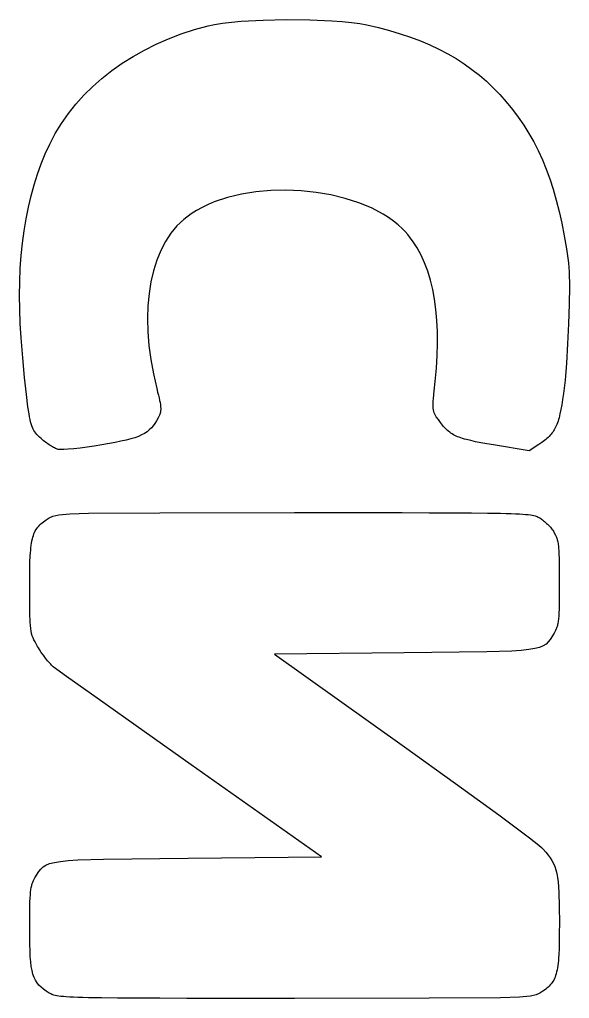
# Model space of a CAD drawing. Extents: x 70.3 to 133.4, y -81.7 to -32.
# Drawn here: x 123.834 to 124.551, y -60.635 to -59.356 of the extents above; entities that cross this region are included whole.
import ezdxf

# ---------------------------------------------------------------- set-up
doc = ezdxf.new("R2010")
doc.units = 0
doc.layers.add('BLACK', color=7, linetype='CONTINUOUS')

msp = doc.modelspace()

# ---------------------------------------------------------------- linework, layer by layer
at = {"layer": 'BLACK', "linetype": 'CONTINUOUS'}
for p, q in [((124.110033, -59.35947), (124.122892, -59.35832)), ((124.122892, -59.35832), (124.15126, -59.356719)), ((124.15126, -59.356719), (124.181645, -59.356057)), ((124.181645, -59.356057), (124.212225, -59.356347)), ((124.212225, -59.356347), (124.241178, -59.357599)), ((124.241178, -59.357599), (124.254475, -59.35859)), ((124.044629, -59.374836), (124.061803, -59.369206)), ((124.061803, -59.369206), (124.079494, -59.3643)), ((124.079494, -59.3643), (124.088106, -59.362461)), ((124.088106, -59.362461), (124.098362, -59.360851)), ((124.098362, -59.360851), (124.110033, -59.35947)), ((124.254475, -59.35859), (124.266682, -59.359825)), ((124.266682, -59.359825), (124.27757, -59.361307)), ((124.27757, -59.361307), (124.286913, -59.363036)), ((124.286913, -59.363036), (124.301958, -59.366542)), ((124.301958, -59.366542), (124.316439, -59.370377)), ((124.316439, -59.370377), (124.330372, -59.374549)), ((124.011933, -59.388185), (124.027997, -59.381169)), ((124.027997, -59.381169), (124.044629, -59.374836)), ((124.330372, -59.374549), (124.343772, -59.379067)), ((124.343772, -59.379067), (124.356656, -59.38394)), ((124.356656, -59.38394), (124.369037, -59.389175)), ((123.981614, -59.404192), (123.996464, -59.395866)), ((123.996464, -59.395866), (124.011933, -59.388185)), ((124.369037, -59.389175), (124.380933, -59.394782)), ((124.380933, -59.394782), (124.392357, -59.400769)), ((123.967411, -59.413145), (123.981614, -59.404192)), ((124.392357, -59.400769), (124.403326, -59.407144)), ((124.403326, -59.407144), (124.413855, -59.413916)), ((123.953879, -59.422704), (123.967411, -59.413145)), ((124.413855, -59.413916), (124.42396, -59.421094)), ((124.42396, -59.421094), (124.433656, -59.428685)), ((123.928934, -59.443564), (123.941045, -59.43285)), ((123.941045, -59.43285), (123.953879, -59.422704)), ((124.433656, -59.428685), (124.442958, -59.4367)), ((123.917572, -59.454827), (123.928934, -59.443564)), ((124.442958, -59.4367), (124.451882, -59.445145)), ((124.451882, -59.445145), (124.460443, -59.45403)), ((123.906986, -59.466619), (123.917572, -59.454827)), ((124.460443, -59.45403), (124.468658, -59.463363)), ((123.897201, -59.478921), (123.906986, -59.466619)), ((124.468658, -59.463363), (124.476842, -59.473458)), ((124.476842, -59.473458), (124.484515, -59.483708)), ((123.888242, -59.491714), (123.897201, -59.478921)), ((124.484515, -59.483708), (124.491698, -59.494166)), ((123.880136, -59.504978), (123.888242, -59.491714)), ((124.491698, -59.494166), (124.498412, -59.504888)), ((123.872909, -59.518694), (123.880136, -59.504978)), ((124.498412, -59.504888), (124.504679, -59.515928)), ((123.8671, -59.531331), (123.872909, -59.518694)), ((124.504679, -59.515928), (124.510519, -59.527342)), ((123.861752, -59.54441), (123.8671, -59.531331)), ((124.510519, -59.527342), (124.515954, -59.539183)), ((123.856867, -59.557929), (123.861752, -59.54441)), ((124.515954, -59.539183), (124.521004, -59.551507)), ((123.852443, -59.571883), (123.856867, -59.557929)), ((124.521004, -59.551507), (124.525692, -59.564368)), ((123.848482, -59.58627), (123.852443, -59.571883)), ((124.525692, -59.564368), (124.530037, -59.577822)), ((123.844985, -59.601085), (123.848482, -59.58627)), ((124.122999, -59.584438), (124.104826, -59.588789)), ((124.141941, -59.581396), (124.122999, -59.584438)), ((124.161416, -59.579647), (124.141941, -59.581396)), ((124.181187, -59.579174), (124.161416, -59.579647)), ((124.201017, -59.579961), (124.181187, -59.579174)), ((124.220671, -59.581989), (124.201017, -59.579961)), ((124.239911, -59.585244), (124.220671, -59.581989)), ((124.258502, -59.589707), (124.239911, -59.585244)), ((124.530037, -59.577822), (124.534062, -59.591922)), ((123.841951, -59.616327), (123.844985, -59.601085)), ((124.071734, -59.60149), (124.064311, -59.60551)), ((124.079526, -59.59781), (124.071734, -59.60149)), ((124.087659, -59.594468), (124.079526, -59.59781)), ((124.104826, -59.588789), (124.087659, -59.594468)), ((124.276206, -59.595362), (124.258502, -59.589707)), ((124.292787, -59.602192), (124.276206, -59.595362)), ((124.534062, -59.591922), (124.537788, -59.606724)), ((124.057287, -59.609872), (124.047688, -59.617167)), ((124.064311, -59.60551), (124.057287, -59.609872)), ((124.308009, -59.61018), (124.292787, -59.602192)), ((124.315036, -59.614602), (124.308009, -59.61018)), ((124.537788, -59.606724), (124.541235, -59.622282)), ((123.839382, -59.63199), (123.841951, -59.616327)), ((124.038941, -59.625676), (124.031057, -59.635338)), ((124.047688, -59.617167), (124.038941, -59.625676)), ((124.321635, -59.619309), (124.315036, -59.614602)), ((124.327775, -59.624296), (124.321635, -59.619309)), ((124.333428, -59.629562), (124.327775, -59.624296)), ((124.541235, -59.622282), (124.544425, -59.638651)), ((123.837277, -59.648072), (123.839382, -59.63199)), ((124.031057, -59.635338), (124.024049, -59.646093)), ((124.336933, -59.633228), (124.333428, -59.629562)), ((124.3403, -59.637069), (124.336933, -59.633228)), ((124.343529, -59.641084), (124.3403, -59.637069)), ((124.544425, -59.638651), (124.54738, -59.655887)), ((123.835637, -59.664569), (123.837277, -59.648072)), ((124.024049, -59.646093), (124.017929, -59.65788)), ((124.346619, -59.645274), (124.343529, -59.641084)), ((124.352383, -59.654169), (124.346619, -59.645274)), ((123.834464, -59.681478), (123.835637, -59.664569)), ((124.017929, -59.65788), (124.012707, -59.67064)), ((124.357591, -59.663746), (124.352383, -59.654169)), ((124.362241, -59.673997), (124.357591, -59.663746)), ((124.54738, -59.655887), (124.550119, -59.674043)), ((124.012707, -59.67064), (124.008397, -59.684311)), ((124.366332, -59.684913), (124.362241, -59.673997)), ((124.550119, -59.674043), (124.550984, -59.686314)), ((123.833756, -59.698796), (123.834464, -59.681478)), ((124.008397, -59.684311), (124.005009, -59.698833)), ((124.369861, -59.696487), (124.366332, -59.684913)), ((124.550984, -59.686314), (124.551221, -59.704904)), ((123.833516, -59.716519), (123.833756, -59.698796)), ((124.005009, -59.698833), (124.002556, -59.714146)), ((124.372827, -59.70871), (124.369861, -59.696487)), ((123.833742, -59.734644), (123.833516, -59.716519)), ((124.002556, -59.714146), (124.00105, -59.73019)), ((124.375228, -59.721574), (124.372827, -59.70871)), ((124.551221, -59.704904), (124.550904, -59.727951)), ((124.377062, -59.735072), (124.375228, -59.721574)), ((124.550904, -59.727951), (124.550104, -59.753593)), ((123.834437, -59.753167), (123.833742, -59.734644)), ((124.00105, -59.73019), (124.000501, -59.746904)), ((124.378327, -59.749194), (124.377062, -59.735072)), ((123.8356, -59.772085), (123.834437, -59.753167)), ((124.000501, -59.746904), (124.000923, -59.764227)), ((124.379023, -59.763932), (124.378327, -59.749194)), ((124.550104, -59.753593), (124.548893, -59.779969)), ((124.000923, -59.764227), (124.002327, -59.7821)), ((124.379146, -59.779279), (124.379023, -59.763932)), ((123.837672, -59.797991), (123.8356, -59.772085)), ((124.378696, -59.795227), (124.379146, -59.779279)), ((124.548893, -59.779969), (124.547343, -59.805214)), ((124.002327, -59.7821), (124.004725, -59.800461)), ((123.840034, -59.823652), (123.837672, -59.797991)), ((124.004725, -59.800461), (124.008128, -59.819252)), ((124.377671, -59.811766), (124.378696, -59.795227)), ((124.547343, -59.805214), (124.545527, -59.827468)), ((124.376068, -59.828889), (124.377671, -59.811766)), ((123.842395, -59.846103), (123.840034, -59.823652)), ((124.008128, -59.819252), (124.012549, -59.83841)), ((124.374728, -59.841446), (124.376068, -59.828889)), ((124.545527, -59.827468), (124.543515, -59.844867)), ((124.012549, -59.83841), (124.013685, -59.842898)), ((124.013685, -59.842898), (124.014676, -59.84692)), ((124.373825, -59.85108), (124.374728, -59.841446)), ((123.844465, -59.862383), (123.842395, -59.846103)), ((124.014676, -59.84692), (124.015524, -59.850516)), ((124.015524, -59.850516), (124.016231, -59.853724)), ((124.016231, -59.853724), (124.016799, -59.856585)), ((124.016799, -59.856585), (124.01723, -59.859139)), ((124.373406, -59.858353), (124.373552, -59.854976)), ((124.373552, -59.854976), (124.373825, -59.85108)), ((124.542353, -59.852618), (124.541219, -59.859599)), ((124.543515, -59.844867), (124.542353, -59.852618)), ((123.845887, -59.871471), (123.844465, -59.862383)), ((124.017239, -59.869459), (124.017049, -59.870223)), ((124.01723, -59.859139), (124.017526, -59.861424)), ((124.017398, -59.868682), (124.017239, -59.869459)), ((124.017526, -59.867887), (124.017398, -59.868682)), ((124.017526, -59.861424), (124.017623, -59.862479)), ((124.017623, -59.867071), (124.017526, -59.867887)), ((124.017623, -59.862479), (124.017688, -59.863482)), ((124.017688, -59.866227), (124.017623, -59.867071)), ((124.017688, -59.863482), (124.017721, -59.864437)), ((124.01772, -59.865351), (124.017688, -59.866227)), ((124.017721, -59.864437), (124.01772, -59.865351)), ((124.373391, -59.861279), (124.373406, -59.858353)), ((124.373515, -59.863825), (124.373391, -59.861279)), ((124.373783, -59.866061), (124.373515, -59.863825)), ((124.3742, -59.868059), (124.373783, -59.866061)), ((124.374772, -59.869886), (124.3742, -59.868059)), ((124.375505, -59.871615), (124.374772, -59.869886)), ((124.540082, -59.865871), (124.538911, -59.871499)), ((124.541219, -59.859599), (124.540082, -59.865871)), ((123.846555, -59.875305), (123.845887, -59.871471)), ((123.84722, -59.878725), (123.846555, -59.875305)), ((123.8479, -59.881775), (123.84722, -59.878725)), ((123.848614, -59.884501), (123.8479, -59.881775)), ((124.01236, -59.880303), (124.010222, -59.88377)), ((124.014437, -59.87649), (124.01236, -59.880303)), ((124.015268, -59.874829), (124.014437, -59.87649)), ((124.015981, -59.873257), (124.015268, -59.874829)), ((124.016576, -59.871735), (124.015981, -59.873257)), ((124.016827, -59.870981), (124.016576, -59.871735)), ((124.017049, -59.870223), (124.016827, -59.870981)), ((124.376405, -59.873315), (124.375505, -59.871615)), ((124.377477, -59.875056), (124.376405, -59.873315)), ((124.380162, -59.878942), (124.377477, -59.875056)), ((124.382924, -59.882727), (124.380162, -59.878942)), ((124.385584, -59.886129), (124.382924, -59.882727)), ((124.536349, -59.881066), (124.535641, -59.883152)), ((124.537027, -59.878866), (124.536349, -59.881066)), ((124.537677, -59.876543), (124.537027, -59.878866)), ((124.538304, -59.87409), (124.537677, -59.876543)), ((124.538911, -59.871499), (124.538304, -59.87409)), ((123.849381, -59.886947), (123.848614, -59.884501)), ((123.850219, -59.889157), (123.849381, -59.886947)), ((123.851146, -59.891177), (123.850219, -59.889157)), ((123.852182, -59.893051), (123.851146, -59.891177)), ((123.853345, -59.894823), (123.852182, -59.893051)), ((123.854653, -59.896538), (123.853345, -59.894823)), ((123.99988, -59.894752), (123.996552, -59.896917)), ((124.002851, -59.892383), (123.99988, -59.894752)), ((124.005526, -59.889782), (124.002851, -59.892383)), ((124.007964, -59.886921), (124.005526, -59.889782)), ((124.010222, -59.88377), (124.007964, -59.886921)), ((124.386898, -59.887696), (124.385584, -59.886129)), ((124.388214, -59.889181), (124.386898, -59.887696)), ((124.38954, -59.890586), (124.388214, -59.889181)), ((124.390885, -59.891916), (124.38954, -59.890586)), ((124.392259, -59.893175), (124.390885, -59.891916)), ((124.39367, -59.894368), (124.392259, -59.893175)), ((124.395128, -59.895497), (124.39367, -59.894368)), ((124.396641, -59.896568), (124.395128, -59.895497)), ((124.5295, -59.895193), (124.528408, -59.896641)), ((124.53053, -59.893693), (124.5295, -59.895193)), ((124.531503, -59.892132), (124.53053, -59.893693)), ((124.532423, -59.890503), (124.531503, -59.892132)), ((124.533293, -59.888798), (124.532423, -59.890503)), ((124.534116, -59.88701), (124.533293, -59.888798)), ((124.534898, -59.885131), (124.534116, -59.88701)), ((124.535641, -59.883152), (124.534898, -59.885131)), ((123.856126, -59.898241), (123.854653, -59.896538)), ((123.857782, -59.899977), (123.856126, -59.898241)), ((123.859639, -59.90179), (123.857782, -59.899977)), ((123.861716, -59.903724), (123.859639, -59.90179)), ((123.86307, -59.904933), (123.861716, -59.903724)), ((123.864479, -59.906132), (123.86307, -59.904933)), ((123.865933, -59.907313), (123.864479, -59.906132)), ((123.86742, -59.908469), (123.865933, -59.907313)), ((123.868928, -59.909593), (123.86742, -59.908469)), ((123.965823, -59.907216), (123.958358, -59.908749)), ((123.972521, -59.905678), (123.965823, -59.907216)), ((123.978509, -59.904107), (123.972521, -59.905678)), ((123.983848, -59.902473), (123.978509, -59.904107)), ((123.988595, -59.900749), (123.983848, -59.902473)), ((123.992811, -59.898906), (123.988595, -59.900749)), ((123.996552, -59.896917), (123.992811, -59.898906)), ((124.398218, -59.897584), (124.396641, -59.896568)), ((124.399868, -59.89855), (124.398218, -59.897584)), ((124.401601, -59.899469), (124.399868, -59.89855)), ((124.403425, -59.900346), (124.401601, -59.899469)), ((124.405349, -59.901185), (124.403425, -59.900346)), ((124.407382, -59.90199), (124.405349, -59.901185)), ((124.409533, -59.902766), (124.407382, -59.90199)), ((124.411812, -59.903515), (124.409533, -59.902766)), ((124.414226, -59.904243), (124.411812, -59.903515)), ((124.416786, -59.904953), (124.414226, -59.904243)), ((124.422376, -59.906337), (124.416786, -59.904953)), ((124.428655, -59.9077), (124.422376, -59.906337)), ((124.435693, -59.909075), (124.428655, -59.9077)), ((124.51874, -59.905961), (124.515213, -59.908595)), ((124.520365, -59.904662), (124.51874, -59.905961)), ((124.521902, -59.903366), (124.520365, -59.904662)), ((124.523356, -59.902064), (124.521902, -59.903366)), ((124.524729, -59.900748), (124.523356, -59.902064)), ((124.526027, -59.899411), (124.524729, -59.900748)), ((124.527252, -59.898044), (124.526027, -59.899411)), ((124.528408, -59.896641), (124.527252, -59.898044)), ((123.870447, -59.910677), (123.868928, -59.909593)), ((123.871965, -59.911716), (123.870447, -59.910677)), ((123.873471, -59.9127), (123.871965, -59.911716)), ((123.874953, -59.913624), (123.873471, -59.9127)), ((123.876401, -59.91448), (123.874953, -59.913624)), ((123.877803, -59.91526), (123.876401, -59.91448)), ((123.879147, -59.915958), (123.877803, -59.91526)), ((123.880423, -59.916566), (123.879147, -59.915958)), ((123.881619, -59.917078), (123.880423, -59.916566)), ((123.882724, -59.917485), (123.881619, -59.917078)), ((123.883727, -59.917781), (123.882724, -59.917485)), ((123.884912, -59.917973), (123.883727, -59.917781)), ((123.886552, -59.918077), (123.884912, -59.917973)), ((123.888617, -59.918095), (123.886552, -59.918077)), ((123.89108, -59.918031), (123.888617, -59.918095)), ((123.897077, -59.917667), (123.89108, -59.918031)), ((123.904309, -59.917008), (123.897077, -59.917667)), ((123.91254, -59.916079), (123.904309, -59.917008)), ((123.921537, -59.914904), (123.91254, -59.916079)), ((123.931065, -59.913507), (123.921537, -59.914904)), ((123.940889, -59.911913), (123.931065, -59.913507)), ((123.958358, -59.908749), (123.940889, -59.911913)), ((124.443563, -59.910495), (124.435693, -59.909075)), ((124.452337, -59.911992), (124.443563, -59.910495)), ((124.49886, -59.919776), (124.452337, -59.911992)), ((124.51129, -59.91133), (124.49886, -59.919776)), ((124.515213, -59.908595), (124.51129, -59.91133)), ((123.866262, -60.011259), (123.868128, -60.009983)), ((123.868128, -60.009983), (123.872204, -60.007398)), ((123.872204, -60.007398), (123.876811, -60.005129)), ((123.876811, -60.005129), (123.884533, -60.003412)), ((123.884533, -60.003412), (123.898873, -60.002169)), ((123.898873, -60.002169), (123.923332, -60.001323)), ((123.923332, -60.001323), (124.016612, -60.00052)), ((124.016612, -60.00052), (124.192383, -60.000388)), ((124.192383, -60.000388), (124.29233, -60.000409)), ((124.29233, -60.000409), (124.333038, -60.000448)), ((124.333038, -60.000448), (124.368153, -60.00052)), ((124.368153, -60.00052), (124.398113, -60.000634)), ((124.398113, -60.000634), (124.423354, -60.000799)), ((124.423354, -60.000799), (124.444315, -60.001026)), ((124.444315, -60.001026), (124.461433, -60.001323)), ((124.461433, -60.001323), (124.468688, -60.001501)), ((124.468688, -60.001501), (124.475146, -60.001701)), ((124.475146, -60.001701), (124.480862, -60.001923)), ((124.480862, -60.001923), (124.485892, -60.002168)), ((124.485892, -60.002168), (124.490289, -60.002439)), ((124.490289, -60.002439), (124.494108, -60.002735)), ((124.494108, -60.002735), (124.497404, -60.003059)), ((124.497404, -60.003059), (124.500232, -60.003411)), ((124.500232, -60.003411), (124.502646, -60.003793)), ((124.502646, -60.003793), (124.504701, -60.004206)), ((124.504701, -60.004206), (124.506452, -60.004651)), ((124.506452, -60.004651), (124.507954, -60.005129)), ((124.507954, -60.005129), (124.509261, -60.005642)), ((124.509261, -60.005642), (124.510428, -60.00619)), ((124.510428, -60.00619), (124.51151, -60.006775)), ((124.51151, -60.006775), (124.512561, -60.007398)), ((124.512561, -60.007398), (124.513768, -60.008172)), ((124.513768, -60.008172), (124.515013, -60.009041)), ((124.515013, -60.009041), (124.516286, -60.009996)), ((124.516286, -60.009996), (124.517578, -60.011027)), ((123.854026, -60.024351), (123.855019, -60.022615)), ((123.855019, -60.022615), (123.856097, -60.020976)), ((123.856097, -60.020976), (123.857261, -60.019423)), ((123.857261, -60.019423), (123.858516, -60.017944)), ((123.858516, -60.017944), (123.859865, -60.016528)), ((123.859865, -60.016528), (123.861311, -60.015163)), ((123.861311, -60.015163), (123.862857, -60.013837)), ((123.862857, -60.013837), (123.864506, -60.01254)), ((123.864506, -60.01254), (123.866262, -60.011259)), ((124.517578, -60.011027), (124.518879, -60.012126)), ((124.518879, -60.012126), (124.520179, -60.013281)), ((124.520179, -60.013281), (124.521469, -60.014485)), ((124.521469, -60.014485), (124.52274, -60.015727)), ((124.52274, -60.015727), (124.523982, -60.016997)), ((124.523982, -60.016997), (124.525186, -60.018288)), ((124.525186, -60.018288), (124.526341, -60.019588)), ((124.526341, -60.019588), (124.527439, -60.020889)), ((124.527439, -60.020889), (124.528471, -60.02218)), ((124.528471, -60.02218), (124.529425, -60.023453)), ((124.529425, -60.023453), (124.530295, -60.024698)), ((123.849641, -60.037464), (123.850201, -60.0349)), ((123.850201, -60.0349), (123.850824, -60.032502)), ((123.850824, -60.032502), (123.851515, -60.03026)), ((123.851515, -60.03026), (123.852277, -60.028162)), ((123.852277, -60.028162), (123.853113, -60.026196)), ((123.853113, -60.026196), (123.854026, -60.024351)), ((124.530295, -60.024698), (124.531068, -60.025906)), ((124.531068, -60.025906), (124.531069, -60.025905)), ((124.531069, -60.025905), (124.53315, -60.029684)), ((124.53315, -60.029684), (124.534018, -60.031644)), ((124.534018, -60.031644), (124.534779, -60.033735)), ((124.534779, -60.033735), (124.535442, -60.03602)), ((124.535442, -60.03602), (124.536011, -60.038563)), ((123.847979, -60.049622), (123.848315, -60.046274)), ((123.848315, -60.046274), (123.848701, -60.043139)), ((123.848701, -60.043139), (123.849142, -60.040207)), ((123.849142, -60.040207), (123.849641, -60.037464)), ((124.536011, -60.038563), (124.536495, -60.041426)), ((124.536495, -60.041426), (124.536899, -60.044674)), ((124.536899, -60.044674), (124.537495, -60.052576)), ((123.847081, -60.065377), (123.847448, -60.057003)), ((123.847448, -60.057003), (123.847691, -60.053194)), ((123.847691, -60.053194), (123.847979, -60.049622)), ((124.537495, -60.052576), (124.537855, -60.062773)), ((123.846737, -60.08547), (123.846853, -60.074835)), ((123.846853, -60.074835), (123.847081, -60.065377)), ((124.537855, -60.062773), (124.538032, -60.075774)), ((123.846707, -60.097375), (123.846737, -60.08547)), ((124.538032, -60.075774), (124.538079, -60.092083)), ((123.846736, -60.117174), (123.846707, -60.097375)), ((124.538079, -60.092083), (124.538031, -60.108289)), ((124.538031, -60.108289), (124.537962, -60.115142)), ((123.846885, -60.132285), (123.846736, -60.117174)), ((124.537853, -60.121243), (124.5377, -60.126652)), ((124.537962, -60.115142), (124.537853, -60.121243)), ((123.847275, -60.143615), (123.846885, -60.132285)), ((124.537232, -60.135643), (124.536904, -60.139346)), ((124.537495, -60.131432), (124.537232, -60.135643)), ((124.5377, -60.126652), (124.537495, -60.131432)), ((123.847598, -60.148147), (123.847275, -60.143615)), ((123.848027, -60.152075), (123.847598, -60.148147)), ((124.534464, -60.151369), (124.53408, -60.152389)), ((124.534824, -60.150306), (124.534464, -60.151369)), ((124.53516, -60.149193), (124.534824, -60.150306)), ((124.535473, -60.148022), (124.53516, -60.149193)), ((124.535763, -60.146785), (124.535473, -60.148022)), ((124.536031, -60.145474), (124.535763, -60.146785)), ((124.536506, -60.142603), (124.536031, -60.145474)), ((124.536904, -60.139346), (124.536506, -60.142603)), ((123.848576, -60.155512), (123.848027, -60.152075)), ((123.849261, -60.158572), (123.848576, -60.155512)), ((123.850097, -60.161369), (123.849261, -60.158572)), ((123.851099, -60.164016), (123.850097, -60.161369)), ((123.852282, -60.166627), (123.851099, -60.164016)), ((124.531205, -60.158037), (124.526166, -60.166176)), ((124.532277, -60.156193), (124.531205, -60.158037)), ((124.533233, -60.154331), (124.532277, -60.156193)), ((124.53408, -60.152389), (124.533233, -60.154331)), ((123.853662, -60.169316), (123.852282, -60.166627)), ((123.85707, -60.17538), (123.853662, -60.169316)), ((123.858176, -60.177261), (123.85707, -60.17538)), ((124.512189, -60.17656), (124.506023, -60.178173)), ((124.516967, -60.174596), (124.512189, -60.17656)), ((124.520677, -60.172238), (124.516967, -60.174596)), ((124.523637, -60.169446), (124.520677, -60.172238)), ((124.526166, -60.166176), (124.523637, -60.169446)), ((123.859354, -60.179174), (123.858176, -60.177261)), ((123.861885, -60.183047), (123.859354, -60.179174)), ((123.864579, -60.186888), (123.861885, -60.183047)), ((123.867351, -60.190591), (123.864579, -60.186888)), ((124.335537, -60.183805), (124.166164, -60.185569)), ((124.166164, -60.185569), (124.335914, -60.306418)), ((124.443237, -60.182437), (124.335537, -60.183805)), ((124.476018, -60.181323), (124.443237, -60.182437)), ((124.488256, -60.180512), (124.476018, -60.181323)), ((124.498152, -60.179476), (124.488256, -60.180512)), ((124.506023, -60.178173), (124.498152, -60.179476)), ((123.870118, -60.194045), (123.867351, -60.190591)), ((123.872796, -60.197144), (123.870118, -60.194045)), ((123.874075, -60.198526), (123.872796, -60.197144)), ((123.8753, -60.199778), (123.874075, -60.198526)), ((123.876461, -60.200887), (123.8753, -60.199778)), ((123.877547, -60.201839), (123.876461, -60.200887)), ((123.89489, -60.214574), (123.877547, -60.201839)), ((123.934621, -60.243023), (123.89489, -60.214574)), ((124.057608, -60.330208), (123.934621, -60.243023)), ((124.335914, -60.306418), (124.402722, -60.354363)), ((124.227536, -60.450153), (124.057608, -60.330208)), ((124.402722, -60.354363), (124.45914, -60.395571)), ((124.45914, -60.395571), (124.481596, -60.412277)), ((124.481596, -60.412277), (124.499225, -60.425653)), ((124.499225, -60.425653), (124.511286, -60.435149)), ((124.511286, -60.435149), (124.514996, -60.438271)), ((124.514996, -60.438271), (124.517034, -60.440217)), ((124.517034, -60.440217), (124.520454, -60.444197)), ((124.520454, -60.444197), (124.523486, -60.447957)), ((123.872689, -60.45914), (123.878961, -60.457528)), ((123.878961, -60.457528), (123.886989, -60.456227)), ((123.886989, -60.456227), (123.897098, -60.455193)), ((123.897098, -60.455193), (123.909618, -60.454385)), ((123.909618, -60.454385), (123.943199, -60.453278)), ((123.943199, -60.453278), (124.053696, -60.451917)), ((124.053696, -60.451917), (124.227536, -60.450153)), ((124.523486, -60.447957), (124.526152, -60.451606)), ((124.526152, -60.451606), (124.528477, -60.455249)), ((124.528477, -60.455249), (124.530482, -60.458993)), ((123.853561, -60.477685), (123.858596, -60.469531)), ((123.858596, -60.469531), (123.861125, -60.466257)), ((123.861125, -60.466257), (123.864099, -60.463462)), ((123.864099, -60.463462), (123.867844, -60.461104)), ((123.867844, -60.461104), (123.872689, -60.45914)), ((124.530482, -60.458993), (124.532192, -60.462944)), ((124.532192, -60.462944), (124.533629, -60.467211)), ((124.533629, -60.467211), (124.534816, -60.471898)), ((123.850302, -60.484353), (123.850686, -60.483333)), ((123.850686, -60.483333), (123.851533, -60.481391)), ((123.851533, -60.481391), (123.85249, -60.479529)), ((123.85249, -60.479529), (123.853561, -60.477685)), ((124.534816, -60.471898), (124.535777, -60.477113)), ((124.535777, -60.477113), (124.536534, -60.482962)), ((124.536534, -60.482962), (124.53711, -60.489552)), ((123.847534, -60.500079), (123.847862, -60.496376)), ((123.847862, -60.496376), (123.84826, -60.493119)), ((123.84826, -60.493119), (123.848735, -60.490247)), ((123.848735, -60.490247), (123.849003, -60.488937)), ((123.849003, -60.488937), (123.849293, -60.4877)), ((123.849293, -60.4877), (123.849606, -60.486529)), ((123.849606, -60.486529), (123.849942, -60.485416)), ((123.849942, -60.485416), (123.850302, -60.484353)), ((124.53711, -60.489552), (124.537529, -60.49699)), ((124.537529, -60.49699), (124.537987, -60.514835)), ((123.846913, -60.514479), (123.847066, -60.509069)), ((123.847066, -60.509069), (123.847271, -60.50429)), ((123.847271, -60.50429), (123.847534, -60.500079)), ((123.846735, -60.527432), (123.846804, -60.520579)), ((123.846804, -60.520579), (123.846913, -60.514479)), ((124.537987, -60.514835), (124.538092, -60.537351)), ((123.846687, -60.543639), (123.846735, -60.527432)), ((123.846857, -60.564282), (123.846687, -60.543639)), ((124.538092, -60.537351), (124.538056, -60.549448)), ((124.537936, -60.560248), (124.537706, -60.569846)), ((124.538056, -60.549448), (124.537936, -60.560248)), ((123.847106, -60.572998), (123.846857, -60.564282)), ((123.847497, -60.580751), (123.847106, -60.572998)), ((124.537706, -60.569846), (124.537339, -60.578337)), ((123.848055, -60.587623), (123.847497, -60.580751)), ((124.536807, -60.585815), (124.536472, -60.589204)), ((124.537095, -60.582196), (124.536807, -60.585815)), ((124.537339, -60.578337), (124.537095, -60.582196)), ((123.848805, -60.593695), (123.848055, -60.587623)), ((123.849769, -60.599048), (123.848805, -60.593695)), ((123.850975, -60.603765), (123.849769, -60.599048)), ((124.535148, -60.598112), (124.534589, -60.600701)), ((124.535646, -60.59534), (124.535148, -60.598112)), ((124.536086, -60.592375), (124.535646, -60.59534)), ((124.536472, -60.589204), (124.536086, -60.592375)), ((123.852444, -60.607926), (123.850975, -60.603765)), ((123.854203, -60.611612), (123.852444, -60.607926)), ((123.856276, -60.614905), (123.854203, -60.611612)), ((124.530766, -60.61133), (124.529773, -60.613075)), ((124.531679, -60.609474), (124.530766, -60.61133)), ((124.532515, -60.607494), (124.531679, -60.609474)), ((124.533276, -60.605381), (124.532515, -60.607494)), ((124.533966, -60.60312), (124.533276, -60.605381)), ((124.534589, -60.600701), (124.533966, -60.60312)), ((123.858687, -60.617887), (123.856276, -60.614905)), ((123.861461, -60.620639), (123.858687, -60.617887)), ((123.864622, -60.623241), (123.861461, -60.620639)), ((123.868195, -60.625776), (123.864622, -60.623241)), ((124.518517, -60.624457), (124.516647, -60.625735)), ((124.520276, -60.623174), (124.518517, -60.624457)), ((124.521929, -60.621876), (124.520276, -60.623174)), ((124.523477, -60.620548), (124.521929, -60.621876)), ((124.524924, -60.619181), (124.523477, -60.620548)), ((124.526274, -60.617762), (124.524924, -60.619181)), ((124.52753, -60.616279), (124.526274, -60.617762)), ((124.528695, -60.614721), (124.52753, -60.616279)), ((124.529773, -60.613075), (124.528695, -60.614721)), ((123.872205, -60.628324), (123.868195, -60.625776)), ((123.873256, -60.628947), (123.872205, -60.628324)), ((123.874337, -60.629533), (123.873256, -60.628947)), ((123.875504, -60.630081), (123.874337, -60.629533)), ((123.876811, -60.630593), (123.875504, -60.630081)), ((123.878313, -60.631072), (123.876811, -60.630593)), ((123.880064, -60.631516), (123.878313, -60.631072)), ((123.88212, -60.631929), (123.880064, -60.631516)), ((123.884534, -60.632311), (123.88212, -60.631929)), ((123.887362, -60.632663), (123.884534, -60.632311)), ((123.890658, -60.632987), (123.887362, -60.632663)), ((123.894477, -60.633284), (123.890658, -60.632987)), ((123.898874, -60.633554), (123.894477, -60.633284)), ((123.903903, -60.6338), (123.898874, -60.633554)), ((123.90962, -60.634022), (123.903903, -60.6338)), ((123.916078, -60.634221), (123.90962, -60.634022)), ((123.923333, -60.6344), (123.916078, -60.634221)), ((123.940451, -60.634697), (123.923333, -60.6344)), ((123.961412, -60.634923), (123.940451, -60.634697)), ((123.986653, -60.635089), (123.961412, -60.634923)), ((124.016612, -60.635203), (123.986653, -60.635089)), ((124.051727, -60.635275), (124.016612, -60.635203)), ((124.092435, -60.635314), (124.051727, -60.635275)), ((124.192383, -60.635334), (124.092435, -60.635314)), ((124.368154, -60.635203), (124.192383, -60.635334)), ((124.461433, -60.634399), (124.368154, -60.635203)), ((124.485892, -60.633554), (124.461433, -60.634399)), ((124.500232, -60.632311), (124.485892, -60.633554)), ((124.507955, -60.630593), (124.500232, -60.632311)), ((124.512561, -60.628324), (124.507955, -60.630593)), ((124.516647, -60.625735), (124.512561, -60.628324))]:
    msp.add_line(p, q, dxfattribs=at)

doc.saveas('drawing.dxf')
